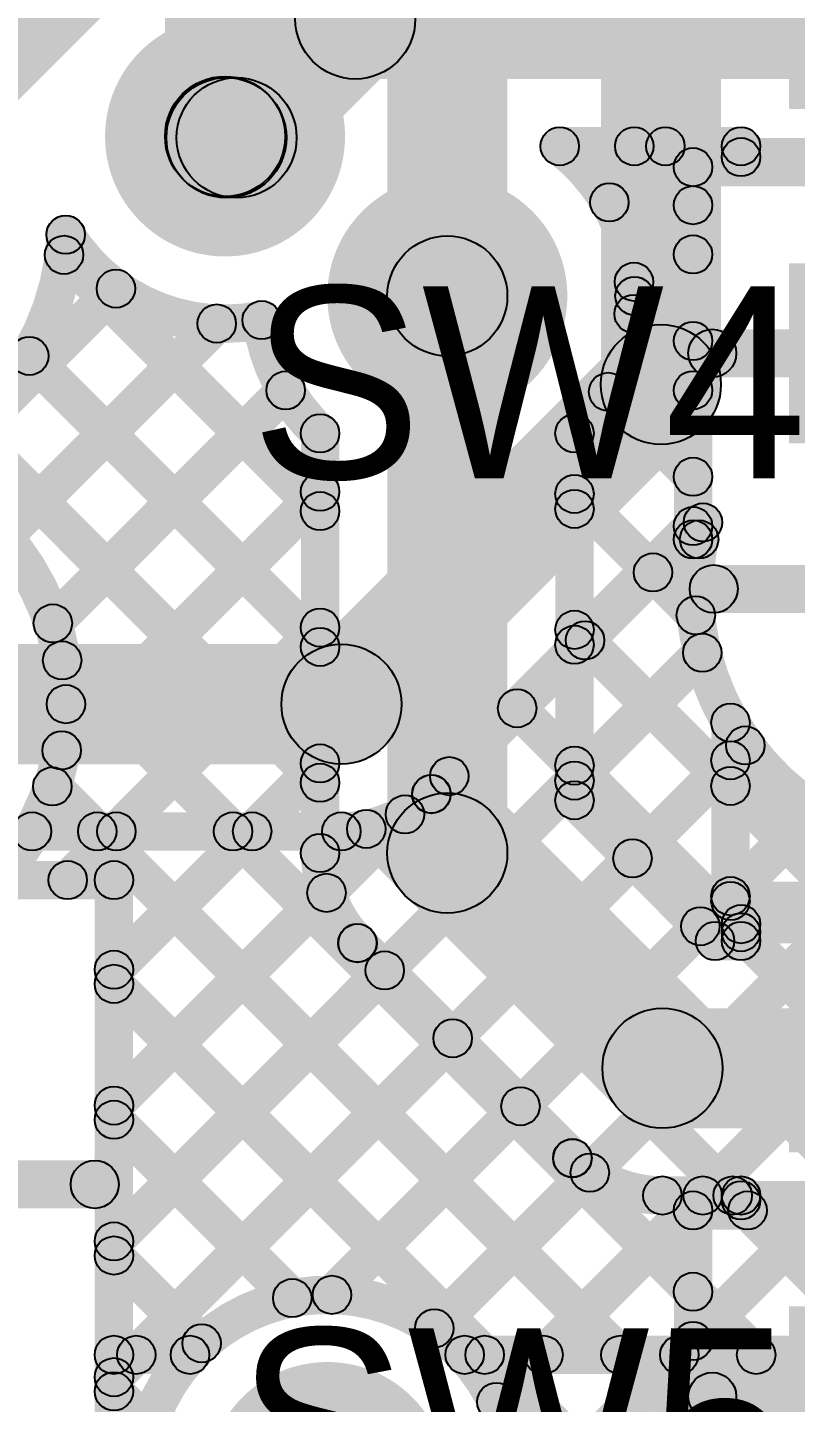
# Model space of a CAD drawing. Header units: millimetres. Extents: x 0.01 to 3.4, y 0.01 to 2.05.
# Drawn here: x 0.5645 to 0.7245, y 0.1946 to 0.4809 of the extents above; entities that cross this region are included whole.
import ezdxf

# ---------------------------------------------------------------- set-up
doc = ezdxf.new("R2010")
doc.units = ezdxf.units.MM
doc.header["$MEASUREMENT"] = 0
for name, color, linetype in [('BottomLayer', 5, 'Continuous'), ('BottomSolder', 6, 'Continuous'), ('TopLayer', 1, 'Continuous'), ('TopOverlay', 2, 'Continuous'), ('TopSolder', 216, 'Continuous'), ('ViaHoleLayer', 16, 'Continuous')]:
    doc.layers.add(name, color=color, linetype=linetype)

# ---------------------------------------------------------------- blocks, each defined once
blk = doc.blocks.new('TS_1187A_C_G_B_7')
at = {"layer": 'TopSolder'}
for points in [[(0.09443, 0.09258), (0.1418, 0.09258), (0.1418, 0.05506), (0.09443, 0.05506)], [(0.09443, -0.05506), (0.1418, -0.05506), (0.1418, -0.09258), (0.09443, -0.09258)]]:
    blk.add_hatch(color=216, dxfattribs=at).paths.add_polyline_path(points)
blk = doc.blocks.new('TS_1187A_C_G_B_9')
at = {"layer": 'TopSolder'}
blk.add_hatch(color=216, dxfattribs=at).paths.add_polyline_path([(0.09443, -0.05506), (0.1418, -0.05506), (0.1418, -0.09258), (0.09443, -0.09258)])
blk = doc.blocks.new('TS_1187A_C_G_B_10')
at = {"layer": 'TopSolder'}
blk.add_hatch(color=216, dxfattribs=at).paths.add_polyline_path([(0.09443, 0.09258), (0.1418, 0.09258), (0.1418, 0.05506), (0.09443, 0.05506)])

msp = doc.modelspace()

# ---------------------------------------------------------------- hatches: boundary and pattern name
at = {"layer": 'BottomLayer'}
for points in [[(0.709, 0.40657), (0.684, 0.40657), (0.684, 0.73474), (0.709, 0.73474)], [(0.6645, 0.425), (0.6395, 0.425), (0.6395, 0.613), (0.6645, 0.613)], [(0.61819, 0.45823), (0.59319, 0.45823), (0.59319, 0.52631), (0.61819, 0.52631)], [(0.63877, 0.33116), (0.62109, 0.34884), (0.68766, 0.41541), (0.70534, 0.39773)], [(0.65153, 0.31847), (0.64588, 0.32412), (0.70243, 0.38068), (0.70809, 0.37502)], [(0.69201, 0.3646), (0.69767, 0.37026), (0.70661, 0.36132), (0.70095, 0.35566)], [(0.7075, 0.359), (0.7075, 0.369), (0.759, 0.369), (0.759, 0.359)], [(0.67787, 0.35046), (0.68352, 0.35612), (0.83231, 0.20733), (0.82665, 0.20167)], [(0.51916, 0.3275), (0.51916, 0.3525), (0.62993, 0.3525), (0.62993, 0.3275)], [(0.58536, 0.22529), (0.5797, 0.23095), (0.70229, 0.35354), (0.70795, 0.34788)], [(0.70316, 0.20167), (0.6975, 0.20733), (0.84167, 0.3515), (0.84733, 0.34584)], [(0.66373, 0.33632), (0.66938, 0.34197), (0.80403, 0.20733), (0.79837, 0.20167)], [(0.58536, 0.19701), (0.5797, 0.20266), (0.71126, 0.33423), (0.71692, 0.32857)], [(0.64958, 0.32217), (0.65524, 0.32783), (0.77574, 0.20733), (0.77009, 0.20167)], [(0.58536, 0.25358), (0.5797, 0.25923), (0.64033, 0.31987), (0.64599, 0.31421)], [(0.63079, 0.21416), (0.62514, 0.21982), (0.72574, 0.32042), (0.7314, 0.31476)], [(0.56548, 0.3095), (0.56548, 0.3175), (0.62993, 0.3175), (0.62993, 0.3095)], [(0.57575, 0.30054), (0.5701, 0.3062), (0.58023, 0.31633), (0.58588, 0.31067)], [(0.57623, 0.31067), (0.58189, 0.31633), (0.69089, 0.20733), (0.68523, 0.20167)], [(0.58536, 0.28186), (0.5797, 0.28752), (0.60851, 0.31633), (0.61417, 0.31067)], [(0.60452, 0.31067), (0.61017, 0.31633), (0.71917, 0.20733), (0.71352, 0.20167)], [(0.63229, 0.31118), (0.63795, 0.31684), (0.74746, 0.20733), (0.7418, 0.20167)], [(0.67487, 0.20167), (0.66922, 0.20733), (0.77747, 0.31558), (0.78313, 0.30993)], [(0.6521, 0.20719), (0.64645, 0.21284), (0.7459, 0.31229), (0.75155, 0.30664)], [(0.55797, 0.29937), (0.55797, 0.30737), (0.58253, 0.30737), (0.58253, 0.29937)], [(0.58653, 0.17663), (0.57853, 0.17663), (0.57853, 0.30337), (0.58653, 0.30337)], [(0.5797, 0.27892), (0.58536, 0.28458), (0.6626, 0.20733), (0.65695, 0.20167)], [(0.5797, 0.25064), (0.58536, 0.25629), (0.62251, 0.21914), (0.61686, 0.21348)], [(0.51916, 0.235), (0.51916, 0.245), (0.57853, 0.245), (0.57853, 0.235)], [(0.5797, 0.22235), (0.58536, 0.22801), (0.60364, 0.20973), (0.59798, 0.20407)], [(0.65561, 0.2005), (0.65561, 0.2085), (0.8362, 0.2085), (0.8362, 0.2005)], [(0.5797, 0.19407), (0.58536, 0.19972), (0.59261, 0.19247), (0.58695, 0.18682)]]:
    msp.add_hatch(color=5, dxfattribs=at).paths.add_polyline_path(points)
h = msp.add_hatch(color=5, dxfattribs=at)
edge = h.paths.add_edge_path()
edge.add_arc((0.60569, 0.45823), 0.025, 0, 360)
h = msp.add_hatch(color=5, dxfattribs=at)
edge = h.paths.add_edge_path()
edge.add_arc((0.60569, 0.45823), 0.0125, 0, 360)
h = msp.add_hatch(color=5, dxfattribs=at)
edge = h.paths.add_edge_path()
edge.add_arc((0.652, 0.425), 0.025, 0, 360)
h = msp.add_hatch(color=5, dxfattribs=at)
edge = h.paths.add_edge_path()
edge.add_arc((0.652, 0.425), 0.0125, 0, 360)
h = msp.add_hatch(color=5, dxfattribs=at)
edge = h.paths.add_edge_path()
edge.add_arc((0.6965, 0.40657), 0.0125, 0, 360)
h = msp.add_hatch(color=5, dxfattribs=at)
edge = h.paths.add_edge_path()
edge.add_arc((0.6965, 0.40657), 0.0125, 0, 360)
h = msp.add_hatch(color=5, dxfattribs=at)
edge = h.paths.add_edge_path()
edge.add_arc((0.70526, 0.37785), 0.004, 0, 360)
h = msp.add_hatch(color=5, dxfattribs=at)
edge = h.paths.add_edge_path()
edge.add_arc((0.70526, 0.37785), 0.004, 0, 360)
h = msp.add_hatch(color=5, dxfattribs=at)
edge = h.paths.add_edge_path()
edge.add_arc((0.69484, 0.36743), 0.004, 0, 360)
h = msp.add_hatch(color=5, dxfattribs=at)
edge = h.paths.add_edge_path()
edge.add_arc((0.7075, 0.364), 0.005, 0, 360)
h = msp.add_hatch(color=5, dxfattribs=at)
edge = h.paths.add_edge_path()
edge.add_arc((0.70378, 0.35849), 0.004, 0, 360)
h = msp.add_hatch(color=5, dxfattribs=at)
edge = h.paths.add_edge_path()
edge.add_arc((0.6807, 0.35329), 0.004, 0, 360)
h = msp.add_hatch(color=5, dxfattribs=at)
edge = h.paths.add_edge_path()
edge.add_arc((0.62993, 0.34), 0.0125, 0, 360)
h = msp.add_hatch(color=5, dxfattribs=at)
edge = h.paths.add_edge_path()
edge.add_arc((0.62993, 0.34), 0.0125, 0, 360)
h = msp.add_hatch(color=5, dxfattribs=at)
edge = h.paths.add_edge_path()
edge.add_arc((0.70512, 0.35071), 0.004, 0, 360)
h = msp.add_hatch(color=5, dxfattribs=at)
edge = h.paths.add_edge_path()
edge.add_arc((0.66655, 0.33914), 0.004, 0, 360)
h = msp.add_hatch(color=5, dxfattribs=at)
edge = h.paths.add_edge_path()
edge.add_arc((0.71409, 0.3314), 0.004, 0, 360)
h = msp.add_hatch(color=5, dxfattribs=at)
edge = h.paths.add_edge_path()
edge.add_arc((0.65241, 0.325), 0.004, 0, 360)
h = msp.add_hatch(color=5, dxfattribs=at)
edge = h.paths.add_edge_path()
edge.add_arc((0.64867, 0.32126), 0.004, 0, 360)
h = msp.add_hatch(color=5, dxfattribs=at)
edge = h.paths.add_edge_path()
edge.add_arc((0.6487, 0.3213), 0.004, 0, 360)
h = msp.add_hatch(color=5, dxfattribs=at)
edge = h.paths.add_edge_path()
edge.add_arc((0.6487, 0.3213), 0.004, 0, 360)
h = msp.add_hatch(color=5, dxfattribs=at)
edge = h.paths.add_edge_path()
edge.add_arc((0.64316, 0.31704), 0.004, 0, 360)
h = msp.add_hatch(color=5, dxfattribs=at)
edge = h.paths.add_edge_path()
edge.add_arc((0.63512, 0.31401), 0.004, 0, 360)
h = msp.add_hatch(color=5, dxfattribs=at)
edge = h.paths.add_edge_path()
edge.add_arc((0.56548, 0.3135), 0.004, 0, 360)
h = msp.add_hatch(color=5, dxfattribs=at)
edge = h.paths.add_edge_path()
edge.add_arc((0.56548, 0.3135), 0.004, 0, 360)
h = msp.add_hatch(color=5, dxfattribs=at)
edge = h.paths.add_edge_path()
edge.add_arc((0.57906, 0.3135), 0.004, 0, 360)
h = msp.add_hatch(color=5, dxfattribs=at)
edge = h.paths.add_edge_path()
edge.add_arc((0.58305, 0.3135), 0.004, 0, 360)
h = msp.add_hatch(color=5, dxfattribs=at)
edge = h.paths.add_edge_path()
edge.add_arc((0.60735, 0.3135), 0.004, 0, 360)
h = msp.add_hatch(color=5, dxfattribs=at)
edge = h.paths.add_edge_path()
edge.add_arc((0.61134, 0.3135), 0.004, 0, 360)
h = msp.add_hatch(color=5, dxfattribs=at)
edge = h.paths.add_edge_path()
edge.add_arc((0.62993, 0.3135), 0.004, 0, 360)
h = msp.add_hatch(color=5, dxfattribs=at)
edge = h.paths.add_edge_path()
edge.add_arc((0.62993, 0.3135), 0.004, 0, 360)
h = msp.add_hatch(color=5, dxfattribs=at)
edge = h.paths.add_edge_path()
edge.add_arc((0.62993, 0.3135), 0.004, 0, 360)
h = msp.add_hatch(color=5, dxfattribs=at)
edge = h.paths.add_edge_path()
edge.add_arc((0.57292, 0.30337), 0.004, 0, 360)
h = msp.add_hatch(color=5, dxfattribs=at)
edge = h.paths.add_edge_path()
edge.add_arc((0.58253, 0.30337), 0.004, 0, 360)
h = msp.add_hatch(color=5, dxfattribs=at)
edge = h.paths.add_edge_path()
edge.add_arc((0.58253, 0.30337), 0.004, 0, 360)
h = msp.add_hatch(color=5, dxfattribs=at)
edge = h.paths.add_edge_path()
edge.add_arc((0.58253, 0.28469), 0.004, 0, 360)
h = msp.add_hatch(color=5, dxfattribs=at)
edge = h.paths.add_edge_path()
edge.add_arc((0.58253, 0.28175), 0.004, 0, 360)
h = msp.add_hatch(color=5, dxfattribs=at)
edge = h.paths.add_edge_path()
edge.add_arc((0.58253, 0.2564), 0.004, 0, 360)
h = msp.add_hatch(color=5, dxfattribs=at)
edge = h.paths.add_edge_path()
edge.add_arc((0.58253, 0.25346), 0.004, 0, 360)
h = msp.add_hatch(color=5, dxfattribs=at)
edge = h.paths.add_edge_path()
edge.add_arc((0.57853, 0.24), 0.005, 0, 360)
h = msp.add_hatch(color=5, dxfattribs=at)
edge = h.paths.add_edge_path()
edge.add_arc((0.58253, 0.22812), 0.004, 0, 360)
h = msp.add_hatch(color=5, dxfattribs=at)
edge = h.paths.add_edge_path()
edge.add_arc((0.58253, 0.22518), 0.004, 0, 360)
h = msp.add_hatch(color=5, dxfattribs=at)
edge = h.paths.add_edge_path()
edge.add_arc((0.62796, 0.21699), 0.004, 0, 360)
h = msp.add_hatch(color=5, dxfattribs=at)
edge = h.paths.add_edge_path()
edge.add_arc((0.61968, 0.21631), 0.004, 0, 360)
h = msp.add_hatch(color=5, dxfattribs=at)
edge = h.paths.add_edge_path()
edge.add_arc((0.64927, 0.21001), 0.004, 0, 360)
h = msp.add_hatch(color=5, dxfattribs=at)
edge = h.paths.add_edge_path()
edge.add_arc((0.60081, 0.2069), 0.004, 0, 360)
h = msp.add_hatch(color=5, dxfattribs=at)
edge = h.paths.add_edge_path()
edge.add_arc((0.65561, 0.2045), 0.004, 0, 360)
h = msp.add_hatch(color=5, dxfattribs=at)
edge = h.paths.add_edge_path()
edge.add_arc((0.65561, 0.2045), 0.004, 0, 360)
h = msp.add_hatch(color=5, dxfattribs=at)
edge = h.paths.add_edge_path()
edge.add_arc((0.65978, 0.2045), 0.004, 0, 360)
h = msp.add_hatch(color=5, dxfattribs=at)
edge = h.paths.add_edge_path()
edge.add_arc((0.67204, 0.2045), 0.004, 0, 360)
h = msp.add_hatch(color=5, dxfattribs=at)
edge = h.paths.add_edge_path()
edge.add_arc((0.68806, 0.2045), 0.004, 0, 360)
h = msp.add_hatch(color=5, dxfattribs=at)
edge = h.paths.add_edge_path()
edge.add_arc((0.70033, 0.2045), 0.004, 0, 360)
h = msp.add_hatch(color=5, dxfattribs=at)
edge = h.paths.add_edge_path()
edge.add_arc((0.71635, 0.2045), 0.004, 0, 360)
h = msp.add_hatch(color=5, dxfattribs=at)
edge = h.paths.add_edge_path()
edge.add_arc((0.58253, 0.19984), 0.004, 0, 360)
h = msp.add_hatch(color=5, dxfattribs=at)
edge = h.paths.add_edge_path()
edge.add_arc((0.58253, 0.1969), 0.004, 0, 360)
h = msp.add_hatch(color=5, dxfattribs=at)
edge = h.paths.add_edge_path()
edge.add_arc((0.627, 0.178), 0.025, 0, 360)
at = {"layer": 'BottomSolder'}
h = msp.add_hatch(color=6, dxfattribs=at)
edge = h.paths.add_edge_path()
edge.add_arc((0.60569, 0.45823), 0.018, 0, 360)
h = msp.add_hatch(color=6, dxfattribs=at)
edge = h.paths.add_edge_path()
edge.add_arc((0.652, 0.425), 0.018, 0, 360)
h = msp.add_hatch(color=6, dxfattribs=at)
edge = h.paths.add_edge_path()
edge.add_arc((0.627, 0.178), 0.018, 0, 360)
at = {"layer": 'TopLayer'}
for points in [[(0.528, 0.43116), (0.51032, 0.44884), (0.58616, 0.52468), (0.60384, 0.507)], [(0.63283, 0.47018), (0.63283, 0.49518), (0.7397, 0.49518), (0.7397, 0.47018)], [(0.61694, 0.44912), (0.59927, 0.46679), (0.62399, 0.49152), (0.64167, 0.47384)], [(0.60596, 0.44546), (0.60596, 0.47046), (0.6081, 0.47046), (0.6081, 0.44546)], [(0.67543, 0.45218), (0.67543, 0.46018), (0.7132, 0.46018), (0.7132, 0.45218)], [(0.6886, 0.44167), (0.68294, 0.44733), (0.69462, 0.45901), (0.70028, 0.45335)], [(0.68811, 0.45335), (0.69377, 0.45901), (0.70603, 0.44674), (0.70038, 0.44109)], [(0.7032, 0.44783), (0.7032, 0.45583), (0.79057, 0.45583), (0.79057, 0.44783)], [(0.7132, 0.44992), (0.7132, 0.45792), (0.78057, 0.45792), (0.78057, 0.44992)], [(0.7072, 0.37431), (0.6992, 0.37431), (0.6992, 0.45183), (0.7072, 0.45183)], [(0.56931, 0.43073), (0.57497, 0.43639), (0.62833, 0.38303), (0.62267, 0.37737)], [(0.69365, 0.41844), (0.68799, 0.42409), (0.70038, 0.43648), (0.70603, 0.43082)], [(0.68806, 0.42512), (0.69372, 0.43078), (0.70603, 0.41846), (0.70038, 0.4128)], [(0.5466, 0.38453), (0.54094, 0.39018), (0.58012, 0.42936), (0.58578, 0.42371)], [(0.6645, 0.309), (0.6395, 0.309), (0.6395, 0.425), (0.6645, 0.425)], [(0.56239, 0.37204), (0.55674, 0.37769), (0.60114, 0.42209), (0.60679, 0.41644)], [(0.7072, 0.40807), (0.7072, 0.41807), (0.74689, 0.41807), (0.74689, 0.40807)], [(0.56207, 0.40968), (0.56773, 0.41534), (0.62833, 0.35474), (0.62267, 0.34909)], [(0.57264, 0.35399), (0.56698, 0.35965), (0.61549, 0.40816), (0.62115, 0.40251)], [(0.68133, 0.37783), (0.67567, 0.38349), (0.70038, 0.40819), (0.70603, 0.40254)], [(0.68268, 0.40222), (0.68834, 0.40787), (0.70603, 0.39017), (0.70038, 0.38452)], [(0.54872, 0.39475), (0.55438, 0.40041), (0.62833, 0.32646), (0.62267, 0.3208)], [(0.6295, 0.309), (0.6215, 0.309), (0.6215, 0.39639), (0.6295, 0.39639)], [(0.6825, 0.31998), (0.6745, 0.31998), (0.6745, 0.39639), (0.6825, 0.39639)], [(0.57448, 0.32756), (0.56883, 0.33321), (0.62267, 0.38706), (0.62833, 0.3814)], [(0.67567, 0.38094), (0.68133, 0.38659), (0.70661, 0.36132), (0.70095, 0.35566)], [(0.68133, 0.34955), (0.67567, 0.35521), (0.70038, 0.37991), (0.70603, 0.37425)], [(0.7075, 0.359), (0.7075, 0.369), (0.759, 0.369), (0.759, 0.359)], [(0.57575, 0.30054), (0.5701, 0.3062), (0.62267, 0.35877), (0.62833, 0.35312)], [(0.67567, 0.35265), (0.68133, 0.35831), (0.71383, 0.32581), (0.70817, 0.32015)], [(0.68133, 0.32126), (0.67567, 0.32692), (0.70229, 0.35354), (0.70795, 0.34788)], [(0.56892, 0.34627), (0.57457, 0.35193), (0.70603, 0.22047), (0.70038, 0.21481)], [(0.715, 0.299), (0.707, 0.299), (0.707, 0.33615), (0.715, 0.33615)], [(0.58536, 0.28186), (0.5797, 0.28752), (0.62267, 0.33049), (0.62833, 0.32483)], [(0.67567, 0.32437), (0.68133, 0.33003), (0.71603, 0.29532), (0.71038, 0.28966)], [(0.69341, 0.30506), (0.68776, 0.31072), (0.70817, 0.33114), (0.71383, 0.32548)], [(0.56687, 0.32003), (0.57253, 0.32569), (0.70603, 0.19218), (0.70038, 0.18653)], [(0.67567, 0.31715), (0.68133, 0.32281), (0.71062, 0.29351), (0.70497, 0.28785)], [(0.64316, 0.30016), (0.66084, 0.31784), (0.70566, 0.27302), (0.68798, 0.25534)], [(0.55797, 0.29937), (0.55797, 0.30737), (0.58253, 0.30737), (0.58253, 0.29937)], [(0.58536, 0.25358), (0.5797, 0.25923), (0.624, 0.30354), (0.62966, 0.29788)], [(0.58653, 0.2045), (0.57853, 0.2045), (0.57853, 0.30337), (0.58653, 0.30337)], [(0.70755, 0.29092), (0.7019, 0.29658), (0.70817, 0.30285), (0.71383, 0.2972)], [(0.711, 0.295), (0.711, 0.303), (0.948, 0.303), (0.948, 0.295)], [(0.7132, 0.29019), (0.7132, 0.29819), (0.78057, 0.29819), (0.78057, 0.29019)], [(0.63047, 0.2874), (0.63612, 0.29306), (0.68088, 0.2483), (0.67522, 0.24265)], [(0.7078, 0.28668), (0.7078, 0.29468), (0.7132, 0.29468), (0.7132, 0.28668)], [(0.7172, 0.29068), (0.7092, 0.29068), (0.7092, 0.29419), (0.7172, 0.29419)], [(0.58536, 0.22529), (0.5797, 0.23095), (0.63614, 0.28739), (0.64179, 0.28173)], [(0.5797, 0.27892), (0.58536, 0.28458), (0.70603, 0.1639), (0.70038, 0.15824)], [(0.69682, 0.25168), (0.69682, 0.27668), (0.98211, 0.27668), (0.98211, 0.25168)], [(0.59002, 0.20167), (0.58436, 0.20733), (0.65028, 0.27324), (0.65594, 0.26759)], [(0.63079, 0.21416), (0.62514, 0.21982), (0.66442, 0.2591), (0.67008, 0.25345)], [(0.5797, 0.25064), (0.58536, 0.25629), (0.62251, 0.21914), (0.61686, 0.21348)], [(0.51916, 0.235), (0.51916, 0.245), (0.57853, 0.245), (0.57853, 0.235)], [(0.6521, 0.20719), (0.64645, 0.21284), (0.67886, 0.24525), (0.68452, 0.2396)], [(0.69682, 0.23368), (0.69682, 0.24168), (0.7132, 0.24168), (0.7132, 0.23368)], [(0.7132, 0.23267), (0.7132, 0.24067), (0.78057, 0.24067), (0.78057, 0.23267)], [(0.66507, 0.19187), (0.65942, 0.19753), (0.7024, 0.24051), (0.70805, 0.23485)], [(0.7032, 0.23058), (0.7032, 0.23858), (0.79057, 0.23858), (0.79057, 0.23058)], [(0.70862, 0.23485), (0.71428, 0.24051), (0.71738, 0.23741), (0.71172, 0.23175)], [(0.7072, 0.15706), (0.6992, 0.15706), (0.6992, 0.23458), (0.7072, 0.23458)], [(0.5797, 0.22235), (0.58536, 0.22801), (0.60364, 0.20973), (0.59798, 0.20407)], [(0.66781, 0.16633), (0.66216, 0.17198), (0.70038, 0.2102), (0.70603, 0.20455)], [(0.58253, 0.2005), (0.58253, 0.2085), (0.59839, 0.2085), (0.59839, 0.2005)], [(0.7072, 0.19082), (0.7072, 0.20082), (0.74689, 0.20082), (0.74689, 0.19082)]]:
    msp.add_hatch(color=1, dxfattribs=at).paths.add_polyline_path(points)
h = msp.add_hatch(color=1, dxfattribs=at)
edge = h.paths.add_edge_path()
edge.add_arc((0.63283, 0.48268), 0.0125, 0, 360)
h = msp.add_hatch(color=1, dxfattribs=at)
edge = h.paths.add_edge_path()
edge.add_arc((0.63283, 0.48268), 0.0125, 0, 360)
h = msp.add_hatch(color=1, dxfattribs=at)
edge = h.paths.add_edge_path()
edge.add_arc((0.60569, 0.45823), 0.025, 0, 360)
h = msp.add_hatch(color=1, dxfattribs=at)
edge = h.paths.add_edge_path()
edge.add_arc((0.60596, 0.45796), 0.0125, 0, 360)
h = msp.add_hatch(color=1, dxfattribs=at)
edge = h.paths.add_edge_path()
edge.add_arc((0.6081, 0.45796), 0.0125, 0, 360)
h = msp.add_hatch(color=1, dxfattribs=at)
edge = h.paths.add_edge_path()
edge.add_arc((0.6081, 0.45796), 0.0125, 0, 360)
h = msp.add_hatch(color=1, dxfattribs=at)
edge = h.paths.add_edge_path()
edge.add_arc((0.67543, 0.45618), 0.004, 0, 360)
h = msp.add_hatch(color=1, dxfattribs=at)
edge = h.paths.add_edge_path()
edge.add_arc((0.67543, 0.45618), 0.004, 0, 360)
h = msp.add_hatch(color=1, dxfattribs=at)
edge = h.paths.add_edge_path()
edge.add_arc((0.69094, 0.45618), 0.004, 0, 360)
h = msp.add_hatch(color=1, dxfattribs=at)
edge = h.paths.add_edge_path()
edge.add_arc((0.69745, 0.45618), 0.004, 0, 360)
h = msp.add_hatch(color=1, dxfattribs=at)
edge = h.paths.add_edge_path()
edge.add_arc((0.7132, 0.45618), 0.004, 0, 360)
h = msp.add_hatch(color=1, dxfattribs=at)
edge = h.paths.add_edge_path()
edge.add_arc((0.7032, 0.45183), 0.004, 0, 360)
h = msp.add_hatch(color=1, dxfattribs=at)
edge = h.paths.add_edge_path()
edge.add_arc((0.7032, 0.45183), 0.004, 0, 360)
h = msp.add_hatch(color=1, dxfattribs=at)
edge = h.paths.add_edge_path()
edge.add_arc((0.7132, 0.45392), 0.004, 0, 360)
h = msp.add_hatch(color=1, dxfattribs=at)
edge = h.paths.add_edge_path()
edge.add_arc((0.652, 0.425), 0.025, 0, 360)
h = msp.add_hatch(color=1, dxfattribs=at)
edge = h.paths.add_edge_path()
edge.add_arc((0.68577, 0.4445), 0.004, 0, 360)
h = msp.add_hatch(color=1, dxfattribs=at)
edge = h.paths.add_edge_path()
edge.add_arc((0.7032, 0.44391), 0.004, 0, 360)
h = msp.add_hatch(color=1, dxfattribs=at)
edge = h.paths.add_edge_path()
edge.add_arc((0.57248, 0.43777), 0.004, 0, 360)
h = msp.add_hatch(color=1, dxfattribs=at)
edge = h.paths.add_edge_path()
edge.add_arc((0.57248, 0.43777), 0.004, 0, 360)
h = msp.add_hatch(color=1, dxfattribs=at)
edge = h.paths.add_edge_path()
edge.add_arc((0.57214, 0.43356), 0.004, 0, 360)
h = msp.add_hatch(color=1, dxfattribs=at)
edge = h.paths.add_edge_path()
edge.add_arc((0.652, 0.425), 0.0125, 0, 360)
h = msp.add_hatch(color=1, dxfattribs=at)
edge = h.paths.add_edge_path()
edge.add_arc((0.7032, 0.43365), 0.004, 0, 360)
h = msp.add_hatch(color=1, dxfattribs=at)
edge = h.paths.add_edge_path()
edge.add_arc((0.58295, 0.42654), 0.004, 0, 360)
h = msp.add_hatch(color=1, dxfattribs=at)
edge = h.paths.add_edge_path()
edge.add_arc((0.69089, 0.42795), 0.004, 0, 360)
h = msp.add_hatch(color=1, dxfattribs=at)
edge = h.paths.add_edge_path()
edge.add_arc((0.691, 0.425), 0.004, 0, 360)
h = msp.add_hatch(color=1, dxfattribs=at)
edge = h.paths.add_edge_path()
edge.add_arc((0.691, 0.425), 0.004, 0, 360)
h = msp.add_hatch(color=1, dxfattribs=at)
edge = h.paths.add_edge_path()
edge.add_arc((0.61332, 0.41998), 0.004, 0, 360)
h = msp.add_hatch(color=1, dxfattribs=at)
edge = h.paths.add_edge_path()
edge.add_arc((0.61332, 0.41998), 0.004, 0, 360)
h = msp.add_hatch(color=1, dxfattribs=at)
edge = h.paths.add_edge_path()
edge.add_arc((0.69082, 0.42127), 0.004, 0, 360)
h = msp.add_hatch(color=1, dxfattribs=at)
edge = h.paths.add_edge_path()
edge.add_arc((0.60397, 0.41926), 0.004, 0, 360)
h = msp.add_hatch(color=1, dxfattribs=at)
edge = h.paths.add_edge_path()
edge.add_arc((0.7032, 0.41563), 0.004, 0, 360)
h = msp.add_hatch(color=1, dxfattribs=at)
edge = h.paths.add_edge_path()
edge.add_arc((0.7072, 0.41307), 0.005, 0, 360)
h = msp.add_hatch(color=1, dxfattribs=at)
edge = h.paths.add_edge_path()
edge.add_arc((0.5649, 0.41251), 0.004, 0, 360)
h = msp.add_hatch(color=1, dxfattribs=at)
edge = h.paths.add_edge_path()
edge.add_arc((0.61832, 0.40534), 0.004, 0, 360)
h = msp.add_hatch(color=1, dxfattribs=at)
edge = h.paths.add_edge_path()
edge.add_arc((0.68551, 0.40504), 0.004, 0, 360)
h = msp.add_hatch(color=1, dxfattribs=at)
edge = h.paths.add_edge_path()
edge.add_arc((0.7032, 0.40537), 0.004, 0, 360)
h = msp.add_hatch(color=1, dxfattribs=at)
edge = h.paths.add_edge_path()
edge.add_arc((0.6255, 0.39639), 0.004, 0, 360)
h = msp.add_hatch(color=1, dxfattribs=at)
edge = h.paths.add_edge_path()
edge.add_arc((0.6255, 0.39639), 0.004, 0, 360)
h = msp.add_hatch(color=1, dxfattribs=at)
edge = h.paths.add_edge_path()
edge.add_arc((0.6785, 0.39639), 0.004, 0, 360)
h = msp.add_hatch(color=1, dxfattribs=at)
edge = h.paths.add_edge_path()
edge.add_arc((0.6785, 0.39639), 0.004, 0, 360)
h = msp.add_hatch(color=1, dxfattribs=at)
edge = h.paths.add_edge_path()
edge.add_arc((0.7032, 0.38735), 0.004, 0, 360)
h = msp.add_hatch(color=1, dxfattribs=at)
edge = h.paths.add_edge_path()
edge.add_arc((0.6255, 0.38423), 0.004, 0, 360)
h = msp.add_hatch(color=1, dxfattribs=at)
edge = h.paths.add_edge_path()
edge.add_arc((0.6785, 0.38377), 0.004, 0, 360)
h = msp.add_hatch(color=1, dxfattribs=at)
edge = h.paths.add_edge_path()
edge.add_arc((0.6255, 0.3802), 0.004, 0, 360)
h = msp.add_hatch(color=1, dxfattribs=at)
edge = h.paths.add_edge_path()
edge.add_arc((0.6785, 0.38066), 0.004, 0, 360)
h = msp.add_hatch(color=1, dxfattribs=at)
edge = h.paths.add_edge_path()
edge.add_arc((0.7032, 0.37708), 0.004, 0, 360)
h = msp.add_hatch(color=1, dxfattribs=at)
edge = h.paths.add_edge_path()
edge.add_arc((0.7032, 0.37431), 0.004, 0, 360)
h = msp.add_hatch(color=1, dxfattribs=at)
edge = h.paths.add_edge_path()
edge.add_arc((0.70447, 0.37431), 0.004, 0, 360)
h = msp.add_hatch(color=1, dxfattribs=at)
edge = h.paths.add_edge_path()
edge.add_arc((0.7075, 0.364), 0.005, 0, 360)
h = msp.add_hatch(color=1, dxfattribs=at)
edge = h.paths.add_edge_path()
edge.add_arc((0.56981, 0.35682), 0.004, 0, 360)
h = msp.add_hatch(color=1, dxfattribs=at)
edge = h.paths.add_edge_path()
edge.add_arc((0.70378, 0.35849), 0.004, 0, 360)
h = msp.add_hatch(color=1, dxfattribs=at)
edge = h.paths.add_edge_path()
edge.add_arc((0.6255, 0.35595), 0.004, 0, 360)
h = msp.add_hatch(color=1, dxfattribs=at)
edge = h.paths.add_edge_path()
edge.add_arc((0.6785, 0.35548), 0.004, 0, 360)
h = msp.add_hatch(color=1, dxfattribs=at)
edge = h.paths.add_edge_path()
edge.add_arc((0.6255, 0.35191), 0.004, 0, 360)
h = msp.add_hatch(color=1, dxfattribs=at)
edge = h.paths.add_edge_path()
edge.add_arc((0.6785, 0.35238), 0.004, 0, 360)
h = msp.add_hatch(color=1, dxfattribs=at)
edge = h.paths.add_edge_path()
edge.add_arc((0.57175, 0.3491), 0.004, 0, 360)
h = msp.add_hatch(color=1, dxfattribs=at)
edge = h.paths.add_edge_path()
edge.add_arc((0.70512, 0.35071), 0.004, 0, 360)
h = msp.add_hatch(color=1, dxfattribs=at)
edge = h.paths.add_edge_path()
edge.add_arc((0.57253, 0.34), 0.004, 0, 360)
h = msp.add_hatch(color=1, dxfattribs=at)
edge = h.paths.add_edge_path()
edge.add_arc((0.57253, 0.34), 0.004, 0, 360)
h = msp.add_hatch(color=1, dxfattribs=at)
edge = h.paths.add_edge_path()
edge.add_arc((0.711, 0.33615), 0.004, 0, 360)
h = msp.add_hatch(color=1, dxfattribs=at)
edge = h.paths.add_edge_path()
edge.add_arc((0.711, 0.33615), 0.004, 0, 360)
h = msp.add_hatch(color=1, dxfattribs=at)
edge = h.paths.add_edge_path()
edge.add_arc((0.57165, 0.33038), 0.004, 0, 360)
h = msp.add_hatch(color=1, dxfattribs=at)
edge = h.paths.add_edge_path()
edge.add_arc((0.711, 0.32831), 0.004, 0, 360)
h = msp.add_hatch(color=1, dxfattribs=at)
edge = h.paths.add_edge_path()
edge.add_arc((0.6255, 0.32766), 0.004, 0, 360)
h = msp.add_hatch(color=1, dxfattribs=at)
edge = h.paths.add_edge_path()
edge.add_arc((0.6785, 0.3272), 0.004, 0, 360)
h = msp.add_hatch(color=1, dxfattribs=at)
edge = h.paths.add_edge_path()
edge.add_arc((0.5697, 0.32286), 0.004, 0, 360)
h = msp.add_hatch(color=1, dxfattribs=at)
edge = h.paths.add_edge_path()
edge.add_arc((0.6255, 0.32363), 0.004, 0, 360)
h = msp.add_hatch(color=1, dxfattribs=at)
edge = h.paths.add_edge_path()
edge.add_arc((0.6785, 0.32409), 0.004, 0, 360)
h = msp.add_hatch(color=1, dxfattribs=at)
edge = h.paths.add_edge_path()
edge.add_arc((0.711, 0.32298), 0.004, 0, 360)
h = msp.add_hatch(color=1, dxfattribs=at)
edge = h.paths.add_edge_path()
edge.add_arc((0.6785, 0.31998), 0.004, 0, 360)
h = msp.add_hatch(color=1, dxfattribs=at)
edge = h.paths.add_edge_path()
edge.add_arc((0.6785, 0.31998), 0.004, 0, 360)
h = msp.add_hatch(color=1, dxfattribs=at)
edge = h.paths.add_edge_path()
edge.add_arc((0.652, 0.309), 0.0125, 0, 360)
h = msp.add_hatch(color=1, dxfattribs=at)
edge = h.paths.add_edge_path()
edge.add_arc((0.652, 0.309), 0.0125, 0, 360)
h = msp.add_hatch(color=1, dxfattribs=at)
edge = h.paths.add_edge_path()
edge.add_arc((0.6255, 0.309), 0.004, 0, 360)
h = msp.add_hatch(color=1, dxfattribs=at)
edge = h.paths.add_edge_path()
edge.add_arc((0.6255, 0.309), 0.004, 0, 360)
h = msp.add_hatch(color=1, dxfattribs=at)
edge = h.paths.add_edge_path()
edge.add_arc((0.6255, 0.309), 0.004, 0, 360)
h = msp.add_hatch(color=1, dxfattribs=at)
edge = h.paths.add_edge_path()
edge.add_arc((0.69058, 0.30789), 0.004, 0, 360)
h = msp.add_hatch(color=1, dxfattribs=at)
edge = h.paths.add_edge_path()
edge.add_arc((0.57292, 0.30337), 0.004, 0, 360)
h = msp.add_hatch(color=1, dxfattribs=at)
edge = h.paths.add_edge_path()
edge.add_arc((0.58253, 0.30337), 0.004, 0, 360)
h = msp.add_hatch(color=1, dxfattribs=at)
edge = h.paths.add_edge_path()
edge.add_arc((0.58253, 0.30337), 0.004, 0, 360)
h = msp.add_hatch(color=1, dxfattribs=at)
edge = h.paths.add_edge_path()
edge.add_arc((0.62683, 0.30071), 0.004, 0, 360)
h = msp.add_hatch(color=1, dxfattribs=at)
edge = h.paths.add_edge_path()
edge.add_arc((0.711, 0.30002), 0.004, 0, 360)
h = msp.add_hatch(color=1, dxfattribs=at)
edge = h.paths.add_edge_path()
edge.add_arc((0.711, 0.299), 0.004, 0, 360)
h = msp.add_hatch(color=1, dxfattribs=at)
edge = h.paths.add_edge_path()
edge.add_arc((0.711, 0.299), 0.004, 0, 360)
h = msp.add_hatch(color=1, dxfattribs=at)
edge = h.paths.add_edge_path()
edge.add_arc((0.7132, 0.29419), 0.004, 0, 360)
h = msp.add_hatch(color=1, dxfattribs=at)
edge = h.paths.add_edge_path()
edge.add_arc((0.7132, 0.29419), 0.004, 0, 360)
h = msp.add_hatch(color=1, dxfattribs=at)
edge = h.paths.add_edge_path()
edge.add_arc((0.70473, 0.29375), 0.004, 0, 360)
h = msp.add_hatch(color=1, dxfattribs=at)
edge = h.paths.add_edge_path()
edge.add_arc((0.7132, 0.29249), 0.004, 0, 360)
h = msp.add_hatch(color=1, dxfattribs=at)
edge = h.paths.add_edge_path()
edge.add_arc((0.63326, 0.29026), 0.004, 0, 360)
h = msp.add_hatch(color=1, dxfattribs=at)
edge = h.paths.add_edge_path()
edge.add_arc((0.6333, 0.29023), 0.004, 0, 360)
h = msp.add_hatch(color=1, dxfattribs=at)
edge = h.paths.add_edge_path()
edge.add_arc((0.6333, 0.29023), 0.004, 0, 360)
h = msp.add_hatch(color=1, dxfattribs=at)
edge = h.paths.add_edge_path()
edge.add_arc((0.7078, 0.29068), 0.004, 0, 360)
h = msp.add_hatch(color=1, dxfattribs=at)
edge = h.paths.add_edge_path()
edge.add_arc((0.7078, 0.29068), 0.004, 0, 360)
h = msp.add_hatch(color=1, dxfattribs=at)
edge = h.paths.add_edge_path()
edge.add_arc((0.7132, 0.29068), 0.004, 0, 360)
h = msp.add_hatch(color=1, dxfattribs=at)
edge = h.paths.add_edge_path()
edge.add_arc((0.7132, 0.29068), 0.004, 0, 360)
h = msp.add_hatch(color=1, dxfattribs=at)
edge = h.paths.add_edge_path()
edge.add_arc((0.58253, 0.28469), 0.004, 0, 360)
h = msp.add_hatch(color=1, dxfattribs=at)
edge = h.paths.add_edge_path()
edge.add_arc((0.63897, 0.28456), 0.004, 0, 360)
h = msp.add_hatch(color=1, dxfattribs=at)
edge = h.paths.add_edge_path()
edge.add_arc((0.58253, 0.28175), 0.004, 0, 360)
h = msp.add_hatch(color=1, dxfattribs=at)
edge = h.paths.add_edge_path()
edge.add_arc((0.69682, 0.26418), 0.0125, 0, 360)
h = msp.add_hatch(color=1, dxfattribs=at)
edge = h.paths.add_edge_path()
edge.add_arc((0.69682, 0.26418), 0.0125, 0, 360)
h = msp.add_hatch(color=1, dxfattribs=at)
edge = h.paths.add_edge_path()
edge.add_arc((0.65311, 0.27042), 0.004, 0, 360)
h = msp.add_hatch(color=1, dxfattribs=at)
edge = h.paths.add_edge_path()
edge.add_arc((0.58253, 0.2564), 0.004, 0, 360)
h = msp.add_hatch(color=1, dxfattribs=at)
edge = h.paths.add_edge_path()
edge.add_arc((0.66725, 0.25627), 0.004, 0, 360)
h = msp.add_hatch(color=1, dxfattribs=at)
edge = h.paths.add_edge_path()
edge.add_arc((0.58253, 0.25346), 0.004, 0, 360)
h = msp.add_hatch(color=1, dxfattribs=at)
edge = h.paths.add_edge_path()
edge.add_arc((0.67805, 0.24548), 0.004, 0, 360)
h = msp.add_hatch(color=1, dxfattribs=at)
edge = h.paths.add_edge_path()
edge.add_arc((0.67805, 0.24548), 0.004, 0, 360)
h = msp.add_hatch(color=1, dxfattribs=at)
edge = h.paths.add_edge_path()
edge.add_arc((0.67808, 0.24544), 0.004, 0, 360)
h = msp.add_hatch(color=1, dxfattribs=at)
edge = h.paths.add_edge_path()
edge.add_arc((0.68169, 0.24243), 0.004, 0, 360)
h = msp.add_hatch(color=1, dxfattribs=at)
edge = h.paths.add_edge_path()
edge.add_arc((0.57853, 0.24), 0.005, 0, 360)
h = msp.add_hatch(color=1, dxfattribs=at)
edge = h.paths.add_edge_path()
edge.add_arc((0.69682, 0.23768), 0.004, 0, 360)
h = msp.add_hatch(color=1, dxfattribs=at)
edge = h.paths.add_edge_path()
edge.add_arc((0.69682, 0.23768), 0.004, 0, 360)
h = msp.add_hatch(color=1, dxfattribs=at)
edge = h.paths.add_edge_path()
edge.add_arc((0.69682, 0.23768), 0.004, 0, 360)
h = msp.add_hatch(color=1, dxfattribs=at)
edge = h.paths.add_edge_path()
edge.add_arc((0.70523, 0.23768), 0.004, 0, 360)
h = msp.add_hatch(color=1, dxfattribs=at)
edge = h.paths.add_edge_path()
edge.add_arc((0.71145, 0.23768), 0.004, 0, 360)
h = msp.add_hatch(color=1, dxfattribs=at)
edge = h.paths.add_edge_path()
edge.add_arc((0.7132, 0.23768), 0.004, 0, 360)
h = msp.add_hatch(color=1, dxfattribs=at)
edge = h.paths.add_edge_path()
edge.add_arc((0.7132, 0.23667), 0.004, 0, 360)
h = msp.add_hatch(color=1, dxfattribs=at)
edge = h.paths.add_edge_path()
edge.add_arc((0.7032, 0.23458), 0.004, 0, 360)
h = msp.add_hatch(color=1, dxfattribs=at)
edge = h.paths.add_edge_path()
edge.add_arc((0.7032, 0.23458), 0.004, 0, 360)
h = msp.add_hatch(color=1, dxfattribs=at)
edge = h.paths.add_edge_path()
edge.add_arc((0.71455, 0.23458), 0.004, 0, 360)
h = msp.add_hatch(color=1, dxfattribs=at)
edge = h.paths.add_edge_path()
edge.add_arc((0.58253, 0.22812), 0.004, 0, 360)
h = msp.add_hatch(color=1, dxfattribs=at)
edge = h.paths.add_edge_path()
edge.add_arc((0.58253, 0.22518), 0.004, 0, 360)
h = msp.add_hatch(color=1, dxfattribs=at)
edge = h.paths.add_edge_path()
edge.add_arc((0.62796, 0.21699), 0.004, 0, 360)
h = msp.add_hatch(color=1, dxfattribs=at)
edge = h.paths.add_edge_path()
edge.add_arc((0.7032, 0.21764), 0.004, 0, 360)
h = msp.add_hatch(color=1, dxfattribs=at)
edge = h.paths.add_edge_path()
edge.add_arc((0.61968, 0.21631), 0.004, 0, 360)
h = msp.add_hatch(color=1, dxfattribs=at)
edge = h.paths.add_edge_path()
edge.add_arc((0.64927, 0.21001), 0.004, 0, 360)
h = msp.add_hatch(color=1, dxfattribs=at)
edge = h.paths.add_edge_path()
edge.add_arc((0.60081, 0.2069), 0.004, 0, 360)
h = msp.add_hatch(color=1, dxfattribs=at)
edge = h.paths.add_edge_path()
edge.add_arc((0.7032, 0.20738), 0.004, 0, 360)
h = msp.add_hatch(color=1, dxfattribs=at)
edge = h.paths.add_edge_path()
edge.add_arc((0.58253, 0.2045), 0.004, 0, 360)
h = msp.add_hatch(color=1, dxfattribs=at)
edge = h.paths.add_edge_path()
edge.add_arc((0.58253, 0.2045), 0.004, 0, 360)
h = msp.add_hatch(color=1, dxfattribs=at)
edge = h.paths.add_edge_path()
edge.add_arc((0.58719, 0.2045), 0.004, 0, 360)
h = msp.add_hatch(color=1, dxfattribs=at)
edge = h.paths.add_edge_path()
edge.add_arc((0.59839, 0.2045), 0.004, 0, 360)
h = msp.add_hatch(color=1, dxfattribs=at)
edge = h.paths.add_edge_path()
edge.add_arc((0.59839, 0.2045), 0.004, 0, 360)
h = msp.add_hatch(color=1, dxfattribs=at)
edge = h.paths.add_edge_path()
edge.add_arc((0.627, 0.178), 0.025, 0, 360)
h = msp.add_hatch(color=1, dxfattribs=at)
edge = h.paths.add_edge_path()
edge.add_arc((0.7072, 0.19582), 0.005, 0, 360)
h = msp.add_hatch(color=1, dxfattribs=at)
edge = h.paths.add_edge_path()
edge.add_arc((0.66224, 0.1947), 0.004, 0, 360)
at = {"layer": 'TopSolder'}
h = msp.add_hatch(color=216, dxfattribs=at)
edge = h.paths.add_edge_path()
edge.add_arc((0.60569, 0.45823), 0.018, 0, 360)
h = msp.add_hatch(color=216, dxfattribs=at)
edge = h.paths.add_edge_path()
edge.add_arc((0.652, 0.425), 0.018, 0, 360)
h = msp.add_hatch(color=216, dxfattribs=at)
edge = h.paths.add_edge_path()
edge.add_arc((0.627, 0.178), 0.018, 0, 360)
at = {"layer": 'ViaHoleLayer'}
h = msp.add_hatch(color=16, dxfattribs=at)
edge = h.paths.add_edge_path()
edge.add_arc((0.60569, 0.45823), 0.014, 0, 360)
h = msp.add_hatch(color=16, dxfattribs=at)
edge = h.paths.add_edge_path()
edge.add_arc((0.652, 0.425), 0.014, 0, 360)

# ---------------------------------------------------------------- linework, layer by layer
at = {"layer": 'BottomLayer', "const_width": 0.008}
for points in [[(0.8145, 0.364, -1.134809), (0.70526, 0.37785)], [(0.6487, 0.3213, -0.199375), (0.62993, 0.3135)], [(0.64867, 0.32126, -0.198912), (0.62993, 0.3135)], [(0.56548, 0.3135, -0.05928), (0.55797, 0.30337)], [(0.58902, 0.16913, -0.769673), (0.65561, 0.2045)]]:
    msp.add_lwpolyline(points, format="xyb", dxfattribs=at)
at = {"layer": 'BottomLayer'}
for centre, radius in [((0.60569, 0.45823), 0.0125), ((0.652, 0.425), 0.0125), ((0.6965, 0.40657), 0.0125), ((0.6965, 0.40657), 0.0125), ((0.70526, 0.37785), 0.004), ((0.70526, 0.37785), 0.004), ((0.69484, 0.36743), 0.004), ((0.7075, 0.364), 0.005), ((0.70378, 0.35849), 0.004), ((0.6807, 0.35329), 0.004), ((0.62993, 0.34), 0.0125), ((0.62993, 0.34), 0.0125), ((0.70512, 0.35071), 0.004), ((0.66655, 0.33914), 0.004), ((0.71409, 0.3314), 0.004), ((0.65241, 0.325), 0.004), ((0.64867, 0.32126), 0.004), ((0.6487, 0.3213), 0.004), ((0.6487, 0.3213), 0.004), ((0.64316, 0.31704), 0.004), ((0.63512, 0.31401), 0.004), ((0.56548, 0.3135), 0.004), ((0.56548, 0.3135), 0.004), ((0.57906, 0.3135), 0.004), ((0.58305, 0.3135), 0.004), ((0.60735, 0.3135), 0.004), ((0.61134, 0.3135), 0.004), ((0.62993, 0.3135), 0.004), ((0.62993, 0.3135), 0.004), ((0.62993, 0.3135), 0.004), ((0.57292, 0.30337), 0.004), ((0.58253, 0.30337), 0.004), ((0.58253, 0.30337), 0.004), ((0.58253, 0.28469), 0.004), ((0.58253, 0.28175), 0.004), ((0.58253, 0.2564), 0.004), ((0.58253, 0.25346), 0.004), ((0.57853, 0.24), 0.005), ((0.58253, 0.22812), 0.004), ((0.58253, 0.22518), 0.004), ((0.62796, 0.21699), 0.004), ((0.61968, 0.21631), 0.004), ((0.64927, 0.21001), 0.004), ((0.60081, 0.2069), 0.004), ((0.65561, 0.2045), 0.004), ((0.65561, 0.2045), 0.004), ((0.65978, 0.2045), 0.004), ((0.67204, 0.2045), 0.004), ((0.68806, 0.2045), 0.004), ((0.70033, 0.2045), 0.004), ((0.71635, 0.2045), 0.004), ((0.58253, 0.19984), 0.004), ((0.58253, 0.1969), 0.004)]:
    msp.add_circle(centre, radius, dxfattribs=at)
at = {"layer": 'TopLayer', "const_width": 0.008}
for points in [[(0.67543, 0.45618, -0.235854), (0.691, 0.425)], [(0.57248, 0.43777, -0.301604), (0.53782, 0.39)], [(0.61332, 0.41998, -0.313664), (0.57248, 0.43777)], [(0.691, 0.425, -0.208895), (0.6785, 0.39639)], [(0.6255, 0.39639, -0.175439), (0.61332, 0.41998)], [(0.53782, 0.39, -0.313045), (0.57253, 0.34)], [(0.711, 0.33615, -0.18005), (0.70447, 0.37431)], [(0.57253, 0.34, -0.191397), (0.55797, 0.30337)], [(0.63326, 0.29026, -0.198912), (0.6255, 0.309)], [(0.6333, 0.29023, -0.199375), (0.6255, 0.309)], [(0.69682, 0.23768, -0.199375), (0.67805, 0.24548)], [(0.69682, 0.23768, -0.198912), (0.67808, 0.24544)], [(0.59839, 0.2045, -0.682131), (0.666, 0.178)]]:
    msp.add_lwpolyline(points, format="xyb", dxfattribs=at)
at = {"layer": 'TopLayer'}
for centre, radius in [((0.63283, 0.48268), 0.0125), ((0.63283, 0.48268), 0.0125), ((0.60596, 0.45796), 0.0125), ((0.6081, 0.45796), 0.0125), ((0.6081, 0.45796), 0.0125), ((0.67543, 0.45618), 0.004), ((0.67543, 0.45618), 0.004), ((0.69094, 0.45618), 0.004), ((0.69745, 0.45618), 0.004), ((0.7132, 0.45618), 0.004), ((0.7032, 0.45183), 0.004), ((0.7032, 0.45183), 0.004), ((0.7132, 0.45392), 0.004), ((0.68577, 0.4445), 0.004), ((0.7032, 0.44391), 0.004), ((0.57248, 0.43777), 0.004), ((0.57248, 0.43777), 0.004), ((0.57214, 0.43356), 0.004), ((0.652, 0.425), 0.0125), ((0.7032, 0.43365), 0.004), ((0.58295, 0.42654), 0.004), ((0.69089, 0.42795), 0.004), ((0.691, 0.425), 0.004), ((0.691, 0.425), 0.004), ((0.61332, 0.41998), 0.004), ((0.61332, 0.41998), 0.004), ((0.69082, 0.42127), 0.004), ((0.60397, 0.41926), 0.004), ((0.7032, 0.41563), 0.004), ((0.7072, 0.41307), 0.005), ((0.5649, 0.41251), 0.004), ((0.61832, 0.40534), 0.004), ((0.68551, 0.40504), 0.004), ((0.7032, 0.40537), 0.004), ((0.6255, 0.39639), 0.004), ((0.6255, 0.39639), 0.004), ((0.6785, 0.39639), 0.004), ((0.6785, 0.39639), 0.004), ((0.7032, 0.38735), 0.004), ((0.6255, 0.38423), 0.004), ((0.6785, 0.38377), 0.004), ((0.6255, 0.3802), 0.004), ((0.6785, 0.38066), 0.004), ((0.7032, 0.37708), 0.004), ((0.7032, 0.37431), 0.004), ((0.70447, 0.37431), 0.004), ((0.7075, 0.364), 0.005), ((0.56981, 0.35682), 0.004), ((0.70378, 0.35849), 0.004), ((0.6255, 0.35595), 0.004), ((0.6785, 0.35548), 0.004), ((0.6255, 0.35191), 0.004), ((0.6785, 0.35238), 0.004), ((0.57175, 0.3491), 0.004), ((0.70512, 0.35071), 0.004), ((0.57253, 0.34), 0.004), ((0.57253, 0.34), 0.004), ((0.711, 0.33615), 0.004), ((0.711, 0.33615), 0.004), ((0.57165, 0.33038), 0.004), ((0.711, 0.32831), 0.004), ((0.6255, 0.32766), 0.004), ((0.6785, 0.3272), 0.004), ((0.5697, 0.32286), 0.004), ((0.6255, 0.32363), 0.004), ((0.6785, 0.32409), 0.004), ((0.711, 0.32298), 0.004), ((0.6785, 0.31998), 0.004), ((0.6785, 0.31998), 0.004), ((0.652, 0.309), 0.0125), ((0.652, 0.309), 0.0125), ((0.6255, 0.309), 0.004), ((0.6255, 0.309), 0.004), ((0.6255, 0.309), 0.004), ((0.69058, 0.30789), 0.004), ((0.57292, 0.30337), 0.004), ((0.58253, 0.30337), 0.004), ((0.58253, 0.30337), 0.004), ((0.62683, 0.30071), 0.004), ((0.711, 0.30002), 0.004), ((0.711, 0.299), 0.004), ((0.711, 0.299), 0.004), ((0.7132, 0.29419), 0.004), ((0.7132, 0.29419), 0.004), ((0.70473, 0.29375), 0.004), ((0.7132, 0.29249), 0.004), ((0.63326, 0.29026), 0.004), ((0.6333, 0.29023), 0.004), ((0.6333, 0.29023), 0.004), ((0.7078, 0.29068), 0.004), ((0.7078, 0.29068), 0.004), ((0.7132, 0.29068), 0.004), ((0.7132, 0.29068), 0.004), ((0.58253, 0.28469), 0.004), ((0.63897, 0.28456), 0.004), ((0.58253, 0.28175), 0.004), ((0.69682, 0.26418), 0.0125), ((0.69682, 0.26418), 0.0125), ((0.65311, 0.27042), 0.004), ((0.58253, 0.2564), 0.004), ((0.66725, 0.25627), 0.004), ((0.58253, 0.25346), 0.004), ((0.67805, 0.24548), 0.004), ((0.67805, 0.24548), 0.004), ((0.67808, 0.24544), 0.004), ((0.68169, 0.24243), 0.004), ((0.57853, 0.24), 0.005), ((0.69682, 0.23768), 0.004), ((0.69682, 0.23768), 0.004), ((0.69682, 0.23768), 0.004), ((0.70523, 0.23768), 0.004), ((0.71145, 0.23768), 0.004), ((0.7132, 0.23768), 0.004), ((0.7132, 0.23667), 0.004), ((0.7032, 0.23458), 0.004), ((0.7032, 0.23458), 0.004), ((0.71455, 0.23458), 0.004), ((0.58253, 0.22812), 0.004), ((0.58253, 0.22518), 0.004), ((0.62796, 0.21699), 0.004), ((0.7032, 0.21764), 0.004), ((0.61968, 0.21631), 0.004), ((0.64927, 0.21001), 0.004), ((0.60081, 0.2069), 0.004), ((0.7032, 0.20738), 0.004), ((0.58253, 0.2045), 0.004), ((0.58253, 0.2045), 0.004), ((0.58719, 0.2045), 0.004), ((0.59839, 0.2045), 0.004), ((0.59839, 0.2045), 0.004), ((0.7072, 0.19582), 0.005), ((0.66224, 0.1947), 0.004)]:
    msp.add_circle(centre, radius, dxfattribs=at)

# ---------------------------------------------------------------- block references
at = {"rotation": 180}
for name, p in [('TS_1187A_C_G_B_10', (0.865, 0.5565)), ('TS_1187A_C_G_B_7', (0.865, 0.33925)), ('TS_1187A_C_G_B_9', (0.865, 0.122))]:
    msp.add_blockref(name, p, dxfattribs=at)

# ---------------------------------------------------------------- texts
at = {"layer": 'TopOverlay'}
for s, p in [('SW4', (0.611, 0.387)), ('SW5', (0.608, 0.17))]:
    msp.add_text(s, height=0.04, dxfattribs=at).set_placement(p)

doc.saveas('drawing.dxf')
